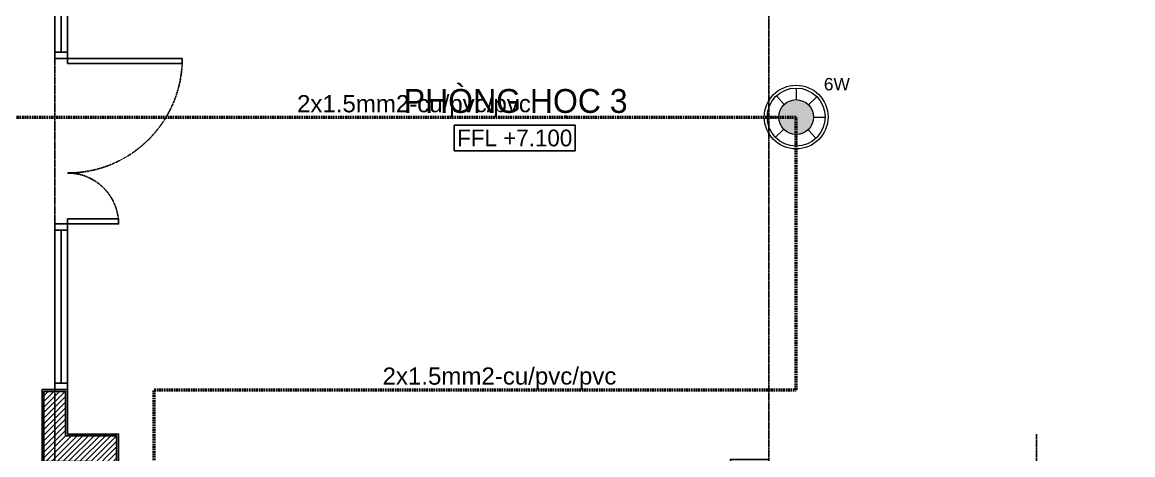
# Model space of a CAD drawing. Header units: inches. Extents: x 1721084 to 1854744, y 225101 to 488646.
# Drawn here: x 1830160 to 1838872, y 305964 to 309361 of the extents above; entities that cross this region are included whole.
import ezdxf
from ezdxf.enums import TextEntityAlignment as Align

# ---------------------------------------------------------------- set-up
doc = ezdxf.new("R2010")
doc.units = ezdxf.units.IN
doc.header["$MEASUREMENT"] = 0
doc.set_wipeout_variables(frame=1)
for name, pattern in [('DASHED', [19.05, 12.7, -6.35]), ('X-PL-T3$0$X-GRID-TYPICAL$0$CENTER2', [1.125, 0.75, -0.125, 0.125, -0.125]), ('X-PL-T3$0$X-PL-T3$0$DASHEDX2', [1.5, 1, -0.5])]:
    doc.linetypes.add(name, pattern=pattern)
for name, color, linetype in [('A-ANNO-DIM 100', 252, 'Continuous'), ('X-PL-T3$0$A-XREF', 250, 'Continuous'), ('X-PL-T3$0$X-GRID-TYPICAL$0$A-GRID', 250, 'X-PL-T3$0$X-GRID-TYPICAL$0$CENTER2'), ('X-PL-T3$0$X-PL-T3$0$A-ANNO-RNAM', 250, 'Continuous'), ('X-PL-T3$0$X-PL-T3$0$A-FLOR-DOOR', 250, 'Continuous'), ('X-PL-T3$0$X-PL-T3$0$A-FLOR-PATT', 250, 'Continuous'), ('X-PL-T3$0$X-PL-T3$0$A-FLOR-WALL', 250, 'Continuous'), ('X-PL-T3$0$X-PL-T3$0$A-FLOR-WALL-FNSH', 250, 'Continuous'), ('X-PL-T3$0$X-PL-T3$0$A-FLOR-WDW', 250, 'Continuous'), ('X-PL-T3$0$X-PL-T3$0$A-XREF', 250, 'Continuous'), ('X-PL-T3$0$X-PL-T3$0$I-ANNO-LEVL-PLAN', 250, 'Continuous')]:
    doc.layers.add(name, color=color, linetype=linetype)
doc.layers.add('Chi tiet TB1', color=6, linetype='Continuous', lineweight=13)
doc.layers.add('TTLL', color=252, linetype='DASHED', lineweight=50)
doc.layers.add('Vien TB', color=7, linetype='Continuous', lineweight=18, true_color=0x009e00)
doc.styles.add('HDUNGARC', font='vn_vni.shx')
doc.styles.get("Standard").update_dxf_attribs({"font": 'arial.ttf'})
doc.styles.add('X-PL-T3$0$X-PL-T3$0$SYMBTEXT', font='VAVON_.TTF')

# ---------------------------------------------------------------- blocks, each defined once
blk = doc.blocks.new('X-PL-T3$0$X-GRID-TYPICAL')
at = {"layer": 'X-PL-T3$0$X-GRID-TYPICAL$0$A-GRID', "ltscale": 8}
for p, q in [((15100, -3650), (15100, 14420)), ((20700, -3650), (20700, 14420)), ((22800, -3650), (22800, 4500))]:
    blk.add_line(p, q, dxfattribs=at)
blk = doc.blocks.new('X-PL-T3$0$X-PL-T3$0$IDEN-ELEV-PLAN')
blk.add_wipeout([(-6.33, -1.33), (-6.33, 1.33), (6.33, 1.33), (6.33, -1.33)])
blk.add_lwpolyline([(-6.33, -1.33), (-6.33, 1.33), (6.33, 1.33), (6.33, -1.33)], close=True)
at = {"color": 2, "style": 'X-PL-T3$0$X-PL-T3$0$SYMBTEXT'}
blk.add_attdef('EL0.000', text='', height=2, dxfattribs=at).set_placement((0, 0), align=Align.MIDDLE)
blk = doc.blocks.new('*U333')
for p, q in [((50, 100), (900, 100)), ((50, 0), (900, 0))]:
    blk.add_line(p, q)
for points in [[(0, 0), (0, 100), (50, 100), (50, 70), (40, 70), (40, 60), (50, 60), (50, 0)], [(900, 0), (900, 60), (910, 60), (910, 70), (900, 70), (900, 100), (950, 100), (950, 0)]]:
    blk.add_lwpolyline(points, close=True)
at = {"color": 8}
blk.add_lwpolyline([(40, 70), (40, 60), (910, 60), (910, 70)], close=True, dxfattribs=at)
blk = doc.blocks.new('X-PL-T3$0$X-PL-T3$0$Class door 1400')
for points in [[(50, 1000), (50, 100), (90, 100), (90, 1000)], [(1310, 500), (1310, 100), (1350, 100), (1350, 500)], [(0, 100), (0, 0), (50, 0), (50, 100)], [(1350, 100), (1350, 0), (1400, 0), (1400, 100)]]:
    blk.add_lwpolyline(points, close=True)
at = {"color": 251, "linetype": 'X-PL-T3$0$X-PL-T3$0$DASHEDX2'}
for centre, radius, start, end in [((50, 100), 900, 0, 90), ((1350, 100), 400, 90, 180)]:
    blk.add_arc(centre, radius, start, end, dxfattribs=at)
blk = doc.blocks.new('*U340')
for points in [[(0, 0), (50, 0), (50, 100), (0, 100)], [(0, 0), (1300, 0), (1300, 100), (0, 100)], [(1250, 0), (1300, 0), (1300, 100), (1250, 100)]]:
    blk.add_lwpolyline(points, close=True)
at = {"color": 8}
blk.add_lwpolyline([(50, 50), (1250, 50)], dxfattribs=at)
blk = doc.blocks.new('X-PL-T3$0$X-PL-T3')
at = {"layer": 'X-PL-T3$0$X-PL-T3$0$A-FLOR-PATT'}
h = blk.add_hatch(dxfattribs=at)
h.set_pattern_fill('ANSI31', color=250, scale=250)
h.paths.add_polyline_path([(15385, 4285), (15385, 4085.4), (15585, 4085.2), (15585, 4484.4), (15185, 4485), (15185, 4835), (15015, 4835), (15015, 4285)])
at = {"layer": 'X-PL-T3$0$X-PL-T3$0$A-FLOR-WALL'}
blk.add_lwpolyline([(16715, 3915), (15385, 3915), (15385, 4285), (15015, 4285), (15015, 4835), (15185, 4835), (15185, 4485), (15585.3, 4485), (15584.2, 4085.4), (20415, 4085.4), (20415, 3915), (16785, 3915)], dxfattribs=at)
at = {"layer": 'X-PL-T3$0$X-PL-T3$0$A-FLOR-WALL-FNSH'}
blk.add_lwpolyline([(20700, 4100), (20700, 4300), (20400, 4300), (20400, 4100), (15600, 4100), (15600, 4500), (15200, 4500), (15200, 4850), (15000, 4850), (15000, 3900)], dxfattribs=at)
at = {"layer": 'X-PL-T3$0$X-PL-T3$0$A-FLOR-DOOR'}
for name, p, rotation in [('*U340', (15200, 7450), 90), ('X-PL-T3$0$X-PL-T3$0$Class door 1400', (15100, 7500), 270), ('*U340', (15100, 6150), 270)]:
    blk.add_blockref(name, p, dxfattribs=dict(at, rotation=rotation))
at = {"layer": 'X-PL-T3$0$X-PL-T3$0$A-FLOR-WDW', "rotation": 49.34869744086394}
blk.add_blockref('*U333', (23490.5, 3763), dxfattribs=at)
at = {"layer": 'X-PL-T3$0$X-PL-T3$0$A-XREF'}
blk.add_blockref('X-PL-T3$0$X-GRID-TYPICAL', (0, 0), dxfattribs=at)
at = {"layer": 'X-PL-T3$0$X-PL-T3$0$A-ANNO-RNAM', "insert": (18715.3, 7095), "char_height": 187.5, "width": 2265.494, "attachment_point": 5, "style": 'X-PL-T3$0$X-PL-T3$0$SYMBTEXT'}
blk.add_mtext('PHOØNG HOÏC 3', dxfattribs=at)
at = {"layer": 'X-PL-T3$0$X-PL-T3$0$I-ANNO-LEVL-PLAN'}
ref = blk.add_blockref('X-PL-T3$0$X-PL-T3$0$IDEN-ELEV-PLAN', (18707.8, 6825), dxfattribs=dict(at, xscale=75, yscale=75, zscale=75))
ref.add_attrib('EL 000.00', 'FFL +7.100', dxfattribs={"layer": '0', "height": 131.25, "style": 'X-PL-T3$0$X-PL-T3$0$SYMBTEXT'}).set_placement((18707.8, 6825), align=Align.MIDDLE)
blk = doc.blocks.new('X-PL-T3')
at = {"layer": 'X-PL-T3$0$A-XREF'}
blk.add_blockref('X-PL-T3$0$X-PL-T3', (0, 0), dxfattribs=at)
blk = doc.blocks.new('4566')
at = {"layer": 'Chi tiet TB1', "ltscale": 50}
h = blk.add_hatch(color=3, dxfattribs=at)
h.set_gradient(color1=(0, 255, 0), color2=(0, 230, 0), one_color=1, tint=0.45, name='SPHERICAL')
edge = h.paths.add_edge_path()
edge.add_ellipse((0, 0), major_axis=(0.992, 0.992), ratio=1, start_angle=0, end_angle=360)
at = {"layer": 'Chi tiet TB1', "color": 3, "ltscale": 50}
for p, q in [((0, 2.338), (0, 1.403)), ((-1.597, 1.707), (-0.958, 1.024)), ((1.673, 1.633), (1.004, 0.98)), ((1.403, 0), (2.338, 0)), ((-2.338, 0), (-1.403, 0)), ((-1.004, -0.98), (-1.673, -1.633)), ((0, -1.403), (0, -2.338)), ((0.958, -1.024), (1.597, -1.707))]:
    blk.add_line(p, q, dxfattribs=at)
blk.add_ellipse((0, 0), major_axis=(0.992, 0.992), ratio=1, start_param=5.498004, end_param=11.781189, dxfattribs=at)
at = {"layer": 'Vien TB', "ltscale": 50}
for major_axis, start_param, end_param in [((-1.818, 1.818), 2.356147, 8.639332), ((-1.653, 1.653), 3.927127, 10.210312)]:
    blk.add_ellipse((0, 0), major_axis=major_axis, ratio=1, start_param=start_param, end_param=end_param, dxfattribs=at)
at = {"layer": 'Vien TB', "ltscale": 50, "insert": (2.232, 3.152), "char_height": 1, "attachment_point": 1}
blk.add_mtext_dynamic_manual_height_columns('6W', width=2.59337, gutter_width=1, heights=[0], dxfattribs=at)

msp = doc.modelspace()

# ---------------------------------------------------------------- block references
msp.add_blockref('X-PL-T3', (1815315.8, 301626.4))

# ---------------------------------------------------------------- next in the draw order: linework, layer by layer
at = {"layer": 'TTLL', "color": 4}
msp.add_lwpolyline([(1831196.4, 304799.3), (1831196.4, 306473.5), (1836229.9, 306473.5), (1836229.9, 308612), (1827471.5, 308612), (1827471.5, 307816.9), (1819439.5, 307816.9), (1819432.3, 310138.6), (1819048.8, 310138.6), (1819048.8, 303611.5), (1826211.8, 303611.5), (1826211.8, 301526.1), (1828534.4, 301526.1)], dxfattribs=at)

# ---------------------------------------------------------------- next in the draw order: block references
at = {"xscale": 97.34783631149912, "yscale": 97.34783631149912, "zscale": 97.34783631149912}
msp.add_blockref('4566', (1836231.1, 308615.7), dxfattribs=at)

# ---------------------------------------------------------------- next in the draw order: texts
at = {"layer": 'A-ANNO-DIM 100', "color": 3, "char_height": 135, "attachment_point": 7, "rotation": 0.03082, "style": 'HDUNGARC'}
for insert in [(1832316, 308612), (1832987, 306473.5)]:
    msp.add_mtext('\\A1;{\\fArial|b0|i0|c0|p34;2x1.5mm2-cu/pvc/pvc}', dxfattribs=dict(at, insert=insert))

doc.saveas('drawing.dxf')
